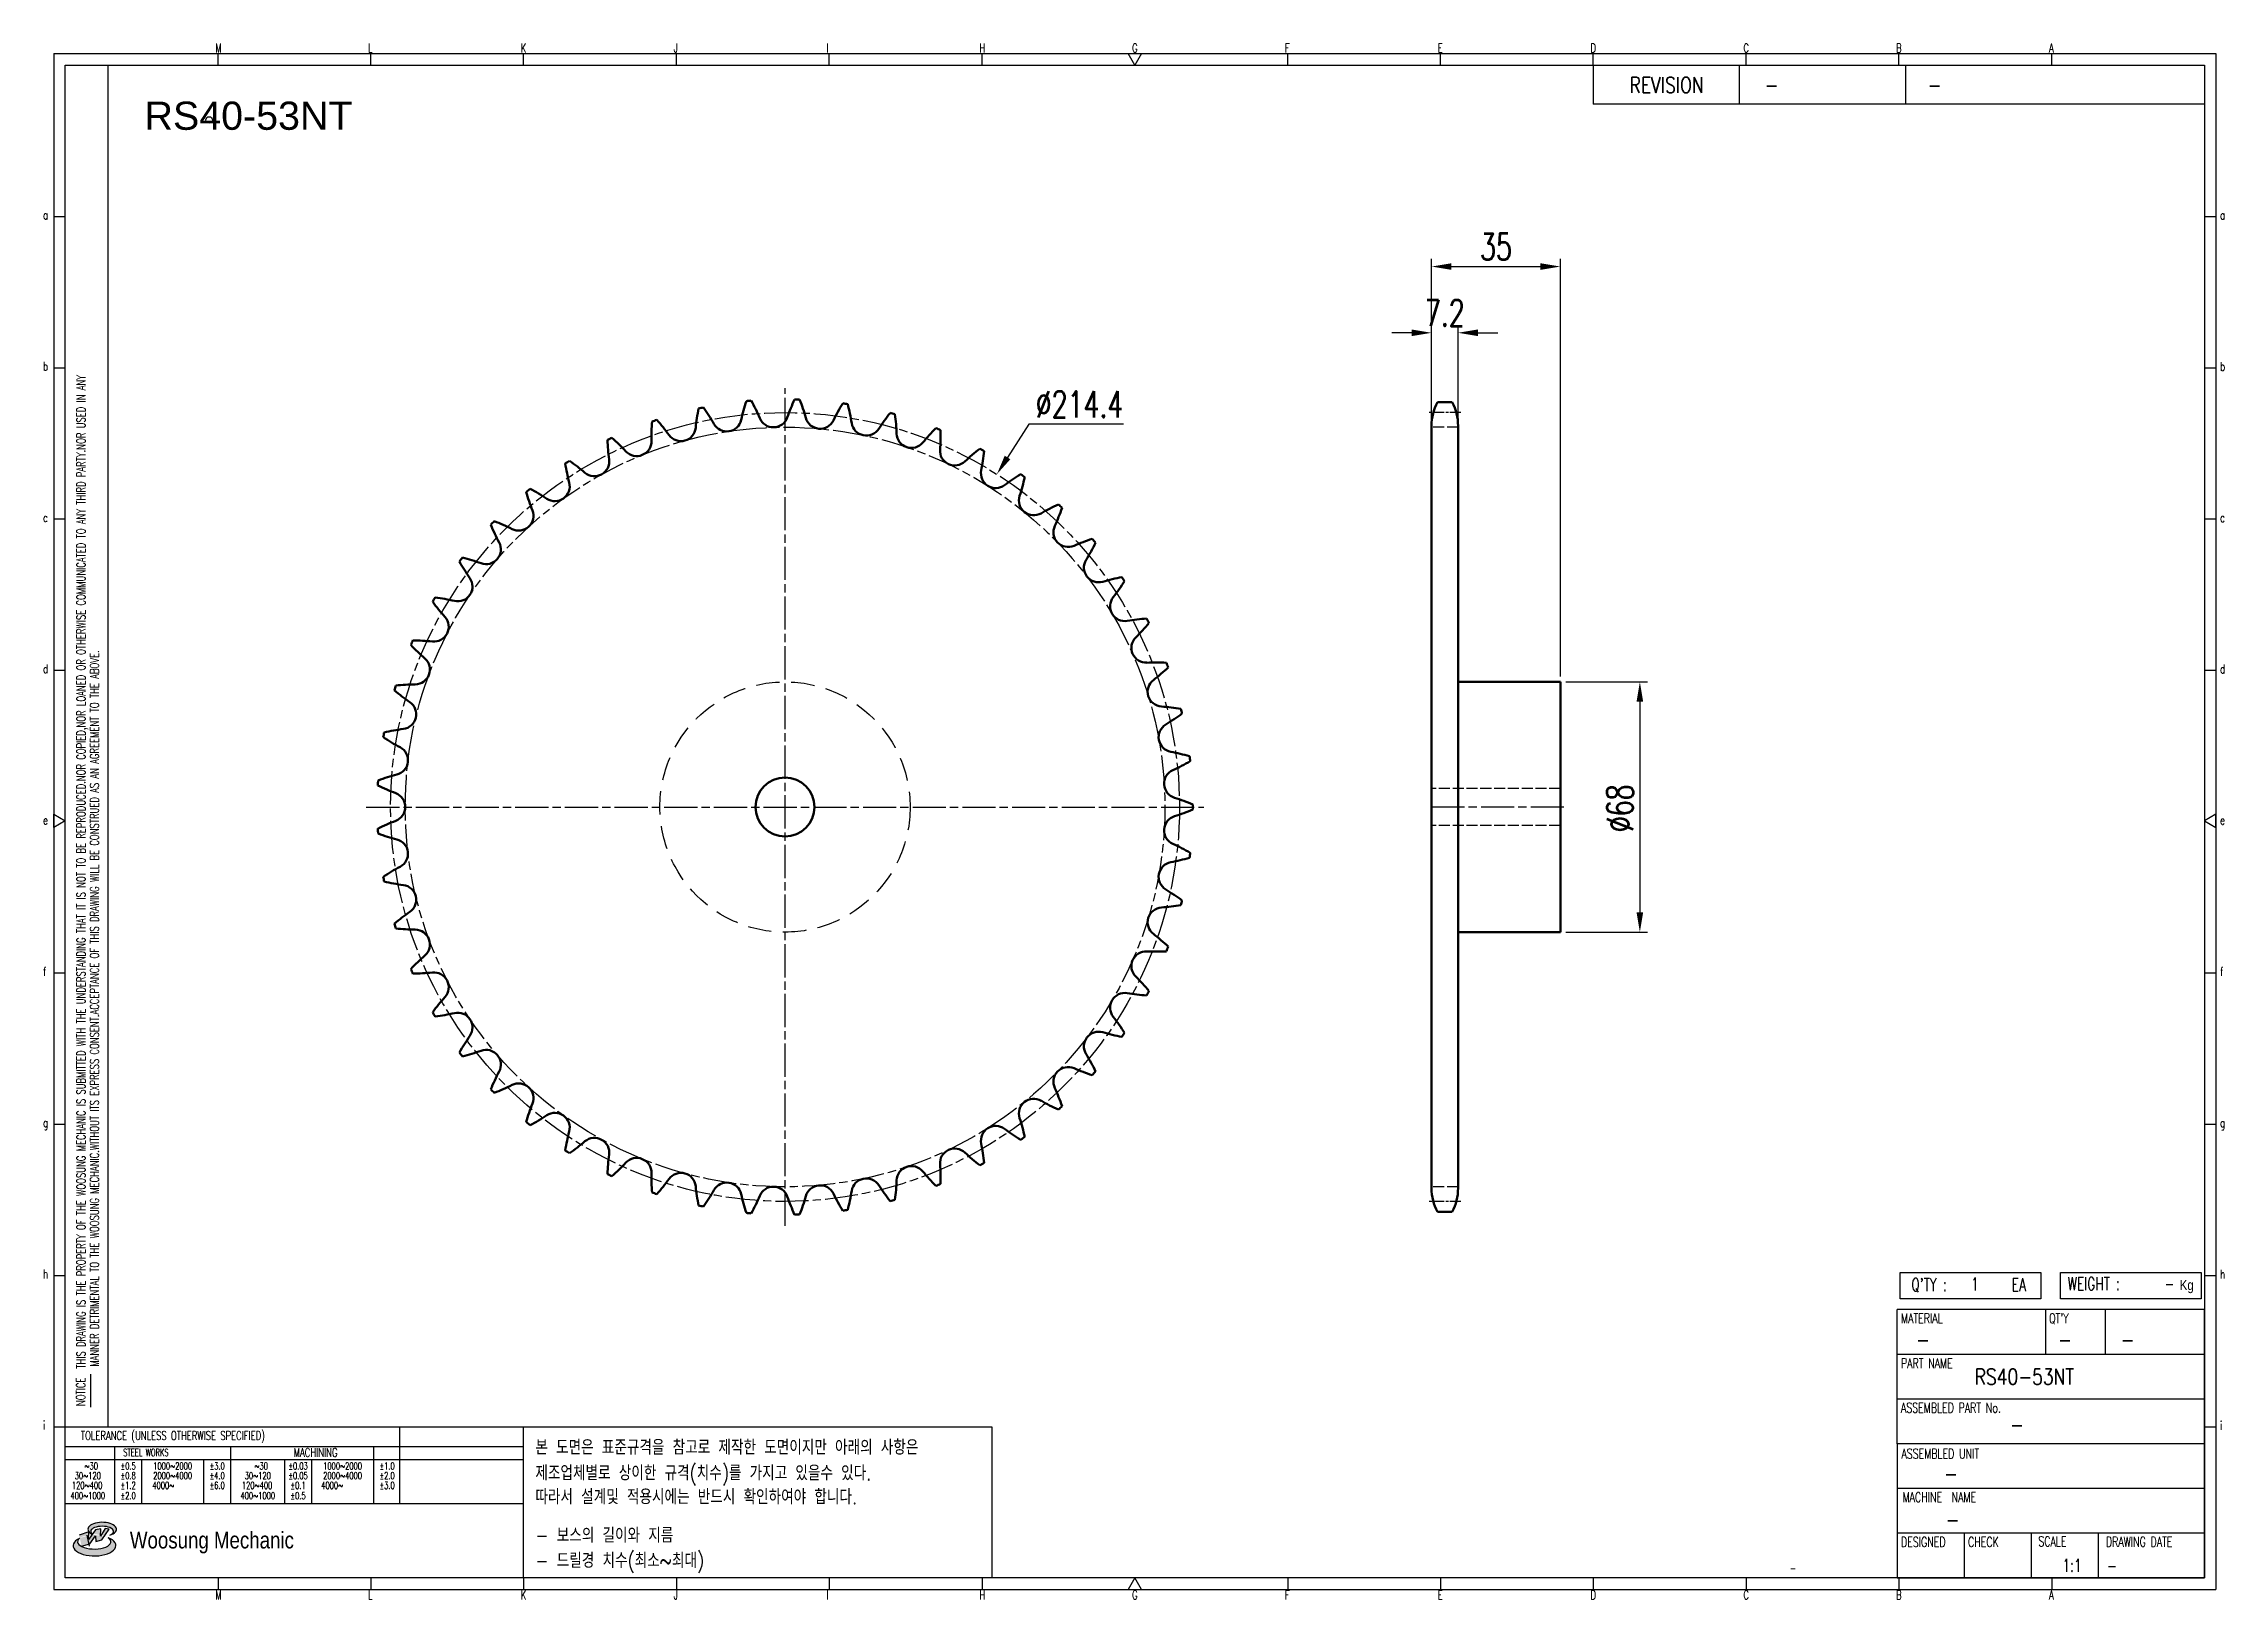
# Model space of a CAD drawing. Header units: millimetres. Extents: x 24040 to 24633, y 29 to 452.
import ezdxf
from ezdxf.enums import TextEntityAlignment as Align

# ---------------------------------------------------------------- set-up
doc = ezdxf.new("R2010")
doc.units = ezdxf.units.MM
for name, pattern in [('AM_ISO02W050', [7.5, 6, -1.5]), ('AM_ISO02W050x2', [3.75, 3, -0.75]), ('AM_ISO08W050', [18, 12, -1.5, 3, -1.5]), ('AM_ISO08W050x2', [9, 6, -0.75, 1.5, -0.75]), ('HIDDEN', [9.525, 6.35, -3.175])]:
    doc.linetypes.add(name, pattern=pattern)
for name, color, linetype, lineweight in [('AM_0N', 7, 'Continuous', 50), ('AM_3N', 6, 'AM_ISO02W050', 25), ('AM_7N', 4, 'AM_ISO08W050', 25)]:
    doc.layers.add(name, color=color, linetype=linetype, lineweight=lineweight)
for name, color, linetype in [('HL', 2, 'HIDDEN'), ('S-DIM', 7, 'Continuous'), ('TITLE', 7, 'Continuous'), ('도면레이아웃', 7, 'Continuous')]:
    doc.layers.add(name, color=color, linetype=linetype)
doc.styles.add('HAN', font='ROMANS.shx', dxfattribs={"width": 0.7, "bigfont": 'whgtxt.shx'})
doc.styles.add('HKD_ST2', font='romans.shx', dxfattribs={"width": 0.7, "height": 4, "bigfont": '@extfont2.shx'})
doc.styles.add('HSG', font='SIMPLEX.shx', dxfattribs={"width": 0.7, "bigfont": 'HSG.shx'})
doc.styles.add('ROMANS', font='romans.shx', dxfattribs={"width": 0.7, "bigfont": 'whgtxt.shx'})
doc.styles.add('SLDTEXTSTYLE4', font='arial.ttf', dxfattribs={"width": 0.8})
doc.styles.get("Standard").update_dxf_attribs({"font": 'arial.ttf'})
doc.dimstyles.new('APP16', dxfattribs={"dimscale": 3, "dimtxt": 2.4, "dimasz": 1.8, "dimexe": 0.7, "dimexo": 0.5, "dimgap": 0.6, "dimtad": 1, "dimtoh": 1, "dimdec": 1, "dimrnd": 0.01, "dimzin": 9, "dimdsep": 46, "dimtxsty": 'HSG', "dimcen": 0, "dimclrd": 1, "dimclre": 1, "dimclrt": 256, "dimazin": 2, "dimtp": 1, "dimtm": 1, "dimtfac": 0.5, "dimtdec": 1, "dimtofl": 0, "dimtmove": 0, "dimatfit": 3, "dimfxl": 0, "dimtvp": 1, "dimtolj": 2, "dimlwd": -1, "dimlwe": -1, "dimarcsym": 0})

# ---------------------------------------------------------------- blocks, each defined once
blk = doc.blocks.new('SUYWSHJH')
at = {"layer": '도면레이아웃'}
h = blk.add_hatch(color=10, dxfattribs=at)
h.paths.add_polyline_path([(1.544, 35.177), (1.554, 34.966), (1.779, 35.034), (2.054, 35.422), (1.908, 35.446), (1.728, 35.167), (1.741, 35.439), (1.547, 35.405), (1.292, 35.041), (1.295, 35.33), (0.943, 35.208), (1.03, 34.8), (1.336, 34.885)])
edge = h.paths.add_edge_path()
edge.add_ellipse((1.795, 35.421), major_axis=(-0.53, 0), ratio=0.487785, start_angle=122.36065, end_angle=403.39574)
edge.add_line((1.411, 35.244), (1.419, 35.261))
edge.add_ellipse((1.798, 35.344), major_axis=(-0.423, 0), ratio=0.444396, start_angle=131.58977, end_angle=386.19408, ccw=False)
edge = h.paths.add_edge_path()
edge.add_ellipse((1.512, 34.815), major_axis=(-0.793, 0), ratio=0.480113, start_angle=314.67633, end_angle=590.85213)
edge.add_ellipse((1.501, 34.958), major_axis=(-0.62, 0), ratio=0.43311, start_angle=331.7024, end_angle=574.42495, ccw=False)
for p, q in [((0, 90.118), (80.15, 90.118)), ((0, 90.118), (0, 33.191)), ((6.089, 89.693), (6.089, 90.118)), ((11.753, 89.693), (11.753, 90.118)), ((17.418, 89.693), (17.418, 90.118)), ((23.082, 89.693), (23.082, 90.118)), ((28.746, 89.693), (28.746, 90.118)), ((34.411, 89.693), (34.411, 90.118)), ((45.739, 89.693), (45.739, 90.118)), ((51.404, 89.693), (51.404, 90.118)), ((57.068, 89.693), (57.068, 90.118)), ((62.732, 89.693), (62.732, 90.118)), ((68.397, 89.693), (68.397, 90.118)), ((74.061, 89.693), (74.061, 90.118)), ((80.15, 90.118), (80.15, 33.191)), ((0, 84.085), (0.425, 84.085)), ((79.725, 84.085), (80.15, 84.085)), ((0, 78.478), (0.425, 78.478)), ((79.725, 78.478), (80.15, 78.478)), ((0, 72.87), (0.425, 72.87)), ((79.725, 72.87), (80.15, 72.87)), ((0, 67.262), (0.425, 67.262)), ((79.725, 67.262), (80.15, 67.262)), ((0, 56.047), (0.425, 56.047)), ((79.725, 56.047), (80.15, 56.047)), ((0, 50.439), (0.425, 50.439)), ((79.725, 50.439), (80.15, 50.439)), ((0, 44.832), (0.425, 44.832)), ((79.725, 44.832), (80.15, 44.832)), ((1.377, 39.947), (1.377, 41.174)), ((0, 39.224), (0.425, 39.224)), ((79.725, 39.224), (80.15, 39.224)), ((0, 33.191), (80.15, 33.191)), ((6.089, 33.616), (6.089, 33.191)), ((11.753, 33.616), (11.753, 33.191)), ((17.418, 33.616), (17.418, 33.191)), ((23.082, 33.616), (23.082, 33.191)), ((28.746, 33.616), (28.746, 33.191)), ((34.411, 33.616), (34.411, 33.191)), ((45.739, 33.616), (45.739, 33.191)), ((51.404, 33.616), (51.404, 33.191)), ((57.068, 33.616), (57.068, 33.191)), ((62.732, 33.616), (62.732, 33.191)), ((68.397, 33.616), (68.397, 33.191)), ((74.061, 33.616), (74.061, 33.191))]:
    blk.add_line(p, q)
at = {"color": 2}
for p, q in [((2.017, 39.224), (2.017, 89.693)), ((0.425, 39.224), (17.418, 39.224)), ((12.816, 39.224), (12.816, 36.382)), ((17.418, 33.616), (17.418, 39.224)), ((0.425, 38.487), (17.418, 38.487)), ((0.425, 38.012), (17.418, 38.012)), ((2.257, 38.487), (2.257, 36.382)), ((3.257, 38.012), (3.257, 36.382)), ((5.557, 38.012), (5.557, 36.382)), ((6.557, 38.5), (6.557, 36.382)), ((8.557, 38.012), (8.557, 36.382)), ((9.557, 38.026), (9.557, 36.382)), ((11.857, 38.487), (11.857, 36.382)), ((0.425, 36.382), (17.418, 36.382))]:
    blk.add_line(p, q, dxfattribs=at)
at = {"color": 6, "ltscale": 0.5}
for p, q in [((57.068, 89.693), (57.068, 88.246)), ((62.47, 89.693), (62.47, 88.246)), ((68.635, 89.693), (68.635, 88.246)), ((79.725, 88.246), (57.068, 88.246)), ((68.336, 38.59), (68.336, 43.563)), ((79.725, 43.563), (68.336, 43.563)), ((73.827, 43.563), (73.827, 41.905)), ((76.037, 43.563), (76.037, 41.905)), ((79.725, 38.59), (79.725, 43.563)), ((79.725, 41.905), (68.336, 41.905)), ((79.725, 40.248), (68.336, 40.248)), ((68.336, 38.59), (68.336, 33.616)), ((79.725, 38.59), (68.336, 38.59)), ((79.725, 33.616), (79.725, 38.59)), ((79.725, 36.932), (68.336, 36.932)), ((79.725, 35.274), (68.336, 35.274)), ((70.822, 33.616), (70.822, 35.274)), ((73.309, 33.616), (73.309, 35.274)), ((75.796, 33.616), (75.796, 35.274)), ((68.336, 33.616), (79.725, 33.616))]:
    blk.add_line(p, q, dxfattribs=at)
for points in [[(40.075, 89.693), (39.83, 90.118), (40.32, 90.118)], [(0.425, 89.693), (79.725, 89.693), (79.725, 33.616), (0.425, 33.616)], [(0.425, 61.679), (0, 61.433), (0, 61.924)], [(79.725, 61.679), (80.15, 61.433), (80.15, 61.924)], [(40.075, 33.616), (39.83, 33.191), (40.32, 33.191)]]:
    blk.add_lwpolyline(points, close=True)
at = {"layer": 'TITLE', "color": 20}
for p, q in [((68.449, 43.961), (68.449, 44.936)), ((68.449, 44.936), (73.654, 44.936)), ((73.654, 44.936), (73.654, 43.961)), ((74.39, 43.961), (74.39, 44.936)), ((74.39, 44.936), (79.595, 44.936)), ((79.595, 44.936), (79.595, 43.961)), ((73.654, 43.961), (68.449, 43.961)), ((79.595, 43.961), (74.39, 43.961))]:
    blk.add_line(p, q, dxfattribs=at)
at = {"layer": '도면레이아웃'}
for p, q in [((1.295, 35.33), (0.943, 35.208)), ((1.03, 34.8), (1.336, 34.885)), ((1.224, 35.208), (1.311, 34.8)), ((1.224, 35.208), (1.224, 35.208)), ((1.547, 35.405), (1.292, 35.041)), ((1.292, 35.041), (1.295, 35.33)), ((1.336, 34.885), (1.544, 35.177)), ((1.419, 35.261), (1.411, 35.244)), ((1.544, 35.177), (1.554, 34.966)), ((1.741, 35.439), (1.547, 35.405)), ((1.554, 34.966), (1.779, 35.034)), ((1.908, 35.446), (1.728, 35.167)), ((1.728, 35.167), (1.741, 35.439)), ((1.779, 35.034), (2.054, 35.422)), ((2.054, 35.422), (1.908, 35.446))]:
    blk.add_line(p, q, dxfattribs=at)
for centre, major_axis, ratio, start_param, end_param in [((1.795, 35.421), (-0.53, 0), 0.487785, 2.135596, 7.040584), ((1.512, 34.815), (-0.793, 0), 0.480113, 5.492138, 10.312315), ((1.501, 34.958), (-0.62, 0), 0.43311, 5.789299, 10.025607), ((1.798, 35.344), (-0.423, 0), 0.444396, 2.296675, 6.740358)]:
    blk.add_ellipse(centre, major_axis=major_axis, ratio=ratio, start_param=start_param, end_param=end_param, dxfattribs=at)
at = {"color": 4, "style": 'HKD_ST2', "width": 0.7}
for s, p in [('M', (5.988, 90.164)), ('L', (11.652, 90.164)), ('K', (17.316, 90.164)), ('J', (22.981, 90.164)), ('I', (28.645, 90.164)), ('H', (34.309, 90.164)), ('G', (39.974, 90.164)), ('F', (45.638, 90.164)), ('E', (51.302, 90.164)), ('D', (56.967, 90.164)), ('C', (62.631, 90.164)), ('B', (68.295, 90.164)), ('A', (73.96, 90.164)), ('a', (-0.395, 83.976)), ('a', (80.305, 83.97)), ('b', (-0.395, 78.368)), ('b', (80.305, 78.362)), ('c', (-0.395, 72.76)), ('c', (80.305, 72.754)), ('d', (-0.395, 67.153)), ('d', (80.305, 67.147)), ('e', (-0.395, 61.545)), ('e', (80.305, 61.539)), ('f', (-0.395, 55.937)), ('f', (80.305, 55.931)), ('g', (-0.395, 50.33)), ('g', (80.305, 50.324)), ('h', (-0.395, 44.722)), ('h', (80.305, 44.716)), ('i', (-0.395, 39.114)), ('i', (80.305, 39.108)), ('M', (5.988, 32.824)), ('L', (11.652, 32.824)), ('K', (17.316, 32.824)), ('J', (22.981, 32.824)), ('I', (28.645, 32.824)), ('H', (34.309, 32.824)), ('G', (39.974, 32.824)), ('F', (45.638, 32.824)), ('E', (51.302, 32.824)), ('D', (56.967, 32.824)), ('C', (62.631, 32.824)), ('B', (68.295, 32.824)), ('A', (73.96, 32.824))]:
    blk.add_text(s, height=0.326, dxfattribs=at).set_placement(p)
for s, height, style, width, p in [('REVISION', 0.5806, 'HAN', 0.8, (58.415, 88.664)), ('-', 0.581, 'HAN', 0.8, (63.426, 88.664)), ('-', 0.581, 'HAN', 0.8, (69.468, 88.664)), ("Q'TY : ", 0.4746, 'HKD_ST2', 0.7, (68.857, 44.253)), ('1', 0.475, 'HKD_ST2', 0.7, (71.071, 44.275)), ('EA', 0.4746, 'HKD_ST2', 0.7, (72.578, 44.253)), ('WEIGHT : ', 0.4746, 'HKD_ST2', 0.7, (74.65, 44.286)), ('-', 0.581, 'HAN', 0.8, (69.029, 42.157)), ('-', 0.581, 'HAN', 0.8, (74.289, 42.157)), ('-', 0.581, 'HAN', 0.8, (76.623, 42.157)), ('-', 0.581, 'HAN', 0.8, (72.515, 39.013)), ('-', 0.581, 'HAN', 0.8, (70.067, 37.189)), ('-', 0.581, 'HAN', 0.8, (70.126, 35.48)), ('1:1', 0.4746, 'HKD_ST2', 0.7, (74.458, 33.848)), ('-', 0.475, 'HKD_ST2', 0.7, (76.112, 33.837))]:
    blk.add_text(s, height=height, dxfattribs=dict(style=style, width=width)).set_placement(p)
at = {"color": 6, "style": 'HKD_ST2', "width": 0.7}
for s, p in [(' THIS DRAWING IS THE PROPERTY OF THE WOOSUNG MECHANIC IS SUBMITTED WITH THE UNDERSTANDING THAT IT IS NOT TO BE REPRODUCED.NOR COPIED,NOR LOANED OR OTHERWISE COMMUNICATED TO ANY THIRD PARTY.NOR USED IN ANY', (1.173, 41.217)), ('MANNER DETRIMENTAL TO THE WOOSUNG MECHANIC.WITHOUT ITS EXPRESS CONSENT.ACCEPTANCE OF THIS DRAWING WILL BE CONSTRUED AS AN AGREEMENT TO THE ABOVE.', (1.672, 41.447))]:
    blk.add_text(s, height=0.326266, rotation=90, dxfattribs=at).set_placement(p)
at = {"style": 'HKD_ST2', "width": 0.7}
blk.add_text('-', height=0.475, dxfattribs=at).set_placement((78.613, 44.286), align=Align.RIGHT)
at = {"color": 4, "style": 'HKD_ST2', "width": 0.7}
for s, height, p in [('MATERIAL', 0.3651, (68.474, 43.425)), ("QT'Y", 0.3651, (73.965, 43.425)), ('PART NAME', 0.3651, (68.474, 41.756)), ('ASSEMBLED PART No.', 0.36511, (68.474, 40.109)), ('ASSEMBLED UNIT', 0.36511, (68.49, 38.408)), ('MACHINE  NAME', 0.36511, (68.532, 36.794)), ('DESIGNED', 0.3651, (68.474, 35.136)), ('CHECK', 0.3651, (70.961, 35.136)), ('SCALE', 0.3651, (73.566, 35.153)), ('DRAWING DATE', 0.36511, (76.071, 35.141))]:
    blk.add_text(s, height=height, dxfattribs=at).set_placement(p, align=Align.TOP_LEFT)
at = {"style": 'HKD_ST2', "width": 0.7}
blk.add_text('NOTICE', height=0.3263, rotation=90, dxfattribs=at).set_placement((1.163, 39.988))
for s, height, style, width, p in [('TOLERANCE (UNLESS OTHERWISE SPECIFIED)', 0.32627, 'HKD_ST2', 0.7, (4.417, 38.896)), ('-', 0.326, 'ROMANS', 0.65, (64.469, 33.975))]:
    blk.add_text(s, height=height, dxfattribs=dict(style=style, width=width)).set_placement(p, align=Align.MIDDLE_CENTER)
at = {"color": 4, "style": 'HKD_ST2', "width": 0.7}
for s, height, p in [('STEEL WORKS', 0.26101, (3.416, 38.268)), ('MACHINING', 0.3263, (9.707, 38.27)), ('%%P0.5', 0.261, (2.757, 37.762)), ('%%P0.8', 0.261, (2.757, 37.411)), ('%%P3.0', 0.261, (6.057, 37.762)), ('%%P4.0', 0.261, (6.057, 37.411)), ('%%P0.03', 0.261, (9.057, 37.762)), ('%%P0.05', 0.261, (9.057, 37.411)), ('%%P1.0', 0.261, (12.357, 37.762)), ('%%P2.0', 0.261, (12.357, 37.411)), ('%%P1.2', 0.261, (2.757, 37.045)), ('%%P2.0', 0.261, (2.757, 36.67)), ('%%P6.0', 0.261, (6.057, 37.045)), ('%%P0.1', 0.261, (9.057, 37.045)), ('%%P0.5', 0.261, (9.057, 36.67)), ('%%P3.0', 0.261, (12.357, 37.045))]:
    blk.add_text(s, height=height, dxfattribs=at).set_placement(p, align=Align.MIDDLE)
for s, height, p in [('30%%126120', 0.261, (1.263, 37.411)), ('%%12630', 0.261, (1.389, 37.762)), ('2000%%1264000', 0.26101, (4.407, 37.411)), ('1000%%1262000', 0.26101, (4.407, 37.762)), ('30%%126120', 0.261, (7.563, 37.411)), ('%%12630', 0.261, (7.689, 37.762)), ('2000%%1264000', 0.26101, (10.707, 37.411)), ('1000%%1262000', 0.26101, (10.707, 37.762)), ('400%%1261000', 0.26101, (1.263, 36.67)), ('120%%126400', 0.26101, (1.237, 37.045)), ('4000%%126', 0.261, (4.061, 37.045)), ('400%%1261000', 0.26101, (7.563, 36.67)), ('120%%126400', 0.26101, (7.537, 37.045)), ('4000%%126', 0.261, (10.321, 37.045))]:
    blk.add_text(s, height=height, dxfattribs=at).set_placement(p, align=Align.MIDDLE_CENTER)
at = {"color": 1, "style": 'SLDTEXTSTYLE4', "width": 0.8}
blk.add_text('Woosung Mechanic', height=0.61957, dxfattribs=at).set_placement((2.822, 34.711))
at = {"layer": 'TITLE', "width": 0.8}
blk.add_text('Kg', height=0.3789, dxfattribs=at).set_placement((78.807, 44.286))
blk = doc.blocks.new('*D2')
at = {"layer": 'Defpoints', "color": 0, "transparency": 16777216}
for p in [(24299.14, 334.7), (24184.02, 153.85)]:
    blk.add_point(p, dxfattribs=at)
at = {"layer": 'S-DIM', "color": 1, "transparency": 16777216}
for p, q in [((24307.8, 348.32), (24302.04, 339.26)), ((24333.6, 348.32), (24307.8, 348.32))]:
    blk.add_line(p, q, dxfattribs=at)
blk.add_solid([(24301.28, 339.74), (24302.8, 338.78), (24299.14, 334.7)], dxfattribs=at)
at = {"layer": 'S-DIM', "transparency": 16777216, "insert": (24321.6, 353.72), "char_height": 7.2, "attachment_point": 5, "style": 'HSG'}
blk.add_mtext('\\A2;∅214.4', dxfattribs=at)
blk = doc.blocks.new('*D3')
at = {"layer": 'Defpoints', "color": 0, "transparency": 16777216}
for p in [(24424.47, 373.14), (24417.27, 347.49), (24424.47, 347.49)]:
    blk.add_point(p, dxfattribs=at)
at = {"layer": 'S-DIM', "color": 1, "transparency": 16777216}
for p, q in [((24417.27, 348.99), (24417.27, 375.24)), ((24424.47, 348.99), (24424.47, 375.24)), ((24411.87, 373.14), (24406.47, 373.14)), ((24429.87, 373.14), (24435.27, 373.14))]:
    blk.add_line(p, q, dxfattribs=at)
for points in [[(24411.87, 374.04), (24411.87, 372.24), (24417.27, 373.14)], [(24429.87, 374.04), (24429.87, 372.24), (24424.47, 373.14)]]:
    blk.add_solid(points, dxfattribs=at)
at = {"layer": 'S-DIM', "transparency": 16777216, "insert": (24420.87, 378.54), "char_height": 7.2, "attachment_point": 5, "style": 'HSG'}
blk.add_mtext('\\A2;7.2', dxfattribs=at)
blk = doc.blocks.new('*D4')
at = {"layer": 'Defpoints', "color": 0, "transparency": 16777216}
for p in [(24452.27, 391.14), (24417.27, 347.49), (24452.27, 278.28)]:
    blk.add_point(p, dxfattribs=at)
at = {"layer": 'S-DIM', "color": 1, "transparency": 16777216}
for p, q in [((24417.27, 348.99), (24417.27, 393.24)), ((24422.67, 391.14), (24446.87, 391.14)), ((24452.27, 279.78), (24452.27, 393.24))]:
    blk.add_line(p, q, dxfattribs=at)
for points in [[(24422.67, 392.04), (24422.67, 390.24), (24417.27, 391.14)], [(24446.87, 392.04), (24446.87, 390.24), (24452.27, 391.14)]]:
    blk.add_solid(points, dxfattribs=at)
at = {"layer": 'S-DIM', "transparency": 16777216, "insert": (24434.77, 396.54), "char_height": 7.2, "attachment_point": 5, "style": 'HSG'}
blk.add_mtext('\\A2;35', dxfattribs=at)
blk = doc.blocks.new('*D5')
at = {"layer": 'Defpoints', "color": 0, "transparency": 16777216}
for p in [(24452.27, 278.28), (24452.27, 210.28), (24473.88, 210.28)]:
    blk.add_point(p, dxfattribs=at)
at = {"layer": 'S-DIM', "color": 1, "transparency": 16777216}
for p, q in [((24453.77, 278.28), (24475.98, 278.28)), ((24473.88, 272.88), (24473.88, 215.68)), ((24453.77, 210.28), (24475.98, 210.28))]:
    blk.add_line(p, q, dxfattribs=at)
for points in [[(24472.98, 272.88), (24474.78, 272.88), (24473.88, 278.28)], [(24472.98, 215.68), (24474.78, 215.68), (24473.88, 210.28)]]:
    blk.add_solid(points, dxfattribs=at)
at = {"layer": 'S-DIM', "transparency": 16777216, "insert": (24468.48, 243.93), "char_height": 7.2, "attachment_point": 5, "rotation": 90, "style": 'HSG'}
blk.add_mtext('\\A2;%%c68', dxfattribs=at)

msp = doc.modelspace()

# ---------------------------------------------------------------- linework, layer by layer
at = {"color": 4}
msp.add_lwpolyline([(24170.54, 75.88), (24297.81, 75.88), (24297.81, 34.77), (24170.54, 34.77)], close=True, dxfattribs=at)
msp.add_circle((24085.11, 430.97), 0.886)
at = {"layer": 'AM_0N'}
for p, q in [((24418.88, 354.27), (24422.86, 354.27)), ((24417.27, 347.87), (24417.27, 140.68)), ((24424.47, 347.87), (24424.47, 140.68)), ((24424.47, 278.28), (24452.27, 278.28)), ((24452.27, 278.28), (24452.27, 210.28)), ((24424.47, 210.28), (24452.27, 210.28)), ((24418.88, 134.28), (24422.86, 134.28))]:
    msp.add_line(p, q, dxfattribs=at)
msp.add_circle((24241.58, 244.28), 8, dxfattribs=at)
for centre, radius, start, end in [((24269.53, 342.24), 52.47, 168.64039, 174.43396), ((24241.58, 244.28), 110.81, 101.53612, 102.23746), ((24176.51, 322.66), 52.47, 29.33962, 35.13319), ((24280.92, 338.24), 52.47, 161.84794, 167.64151), ((24241.58, 244.28), 110.81, 94.74367, 95.44501), ((24186.23, 329.8), 52.47, 22.54717, 28.34074), ((24238.4, 351.46), 4.01, 202.54717, 340.84906), ((24291.76, 332.93), 52.47, 155.05549, 160.84906), ((24241.58, 244.28), 110.81, 87.95122, 88.65256), ((24196.74, 335.75), 52.47, 15.75472, 21.54829), ((24251.1, 351.08), 4.01, 195.75472, 334.0566), ((24301.89, 326.37), 52.47, 148.26303, 154.0566), ((24241.58, 244.28), 110.81, 81.15876, 81.8601), ((24207.87, 340.41), 52.47, 8.96226, 14.75583), ((24311.18, 318.66), 52.47, 141.47058, 147.26415), ((24241.58, 244.28), 110.81, 74.36631, 75.06765), ((24219.48, 343.72), 52.47, 2.16981, 7.96338), ((24430.77, 347.87), 13.5, 151.70092, 180), ((24410.97, 347.87), 13.5, 0, 28.29908), ((24241.58, 244.28), 110.81, 115.12103, 115.82237), ((24245.74, 346.06), 52.47, 182.2253, 188.01887), ((24159.92, 305.18), 52.47, 42.92453, 48.7181), ((24201.28, 343.65), 4.01, 222.92453, 1.22642), ((24257.75, 344.86), 52.47, 175.43285, 181.22642), ((24241.58, 244.28), 110.81, 108.32857, 109.02992), ((24167.69, 314.41), 52.47, 36.13208, 41.92564), ((24213.31, 347.72), 4.01, 216.13208, 354.43396), ((24225.75, 350.33), 4.01, 209.33962, 347.64151), ((24263.66, 349.21), 4.01, 188.96226, 327.26415), ((24275.92, 345.86), 4.01, 182.16981, 320.4717), ((24319.49, 309.91), 52.47, 134.67813, 140.4717), ((24241.58, 244.28), 110.81, 67.57386, 68.2752), ((24231.39, 345.64), 52.47, 355.37736, 1.17093), ((24241.58, 244.28), 110.81, 121.91348, 122.61482), ((24153.29, 295.09), 52.47, 49.71698, 55.51055), ((24189.81, 338.18), 4.01, 229.71698, 8.01887), ((24287.69, 341.09), 4.01, 175.37736, 313.67925), ((24326.7, 300.23), 52.47, 127.88568, 133.67925), ((24241.58, 244.28), 110.81, 60.78141, 61.48275), ((24243.45, 346.13), 52.47, 348.58491, 354.37848), ((24179.06, 331.4), 4.01, 236.50943, 14.81132), ((24233.67, 345.84), 52.47, 189.01775, 194.81132), ((24298.82, 334.95), 4.01, 168.58491, 306.88679), ((24332.72, 289.77), 52.47, 121.09322, 126.88679), ((24255.48, 345.19), 52.47, 341.79245, 347.58602), ((24241.58, 244.28), 110.81, 53.98895, 54.69029), ((24241.58, 244.28), 110.81, 128.70593, 129.40727), ((24221.72, 344.19), 52.47, 195.8102, 201.60377), ((24147.9, 284.29), 52.47, 56.50943, 62.303), ((24309.14, 327.55), 4.01, 161.79245, 300.09434), ((24337.46, 278.67), 52.47, 114.30077, 120.09434), ((24241.58, 244.28), 110.81, 47.1965, 47.89784), ((24241.58, 244.28), 110.81, 135.49839, 136.19973), ((24210.04, 341.14), 52.47, 202.60266, 208.39623), ((24143.82, 272.93), 52.47, 63.30189, 69.09546), ((24169.2, 323.4), 4.01, 243.30189, 21.60377), ((24318.52, 318.97), 4.01, 155, 293.30189), ((24267.32, 342.84), 52.47, 335, 340.79357), ((24160.35, 314.28), 4.01, 250.09434, 28.39623), ((24340.86, 267.09), 52.47, 107.50832, 113.30189), ((24278.8, 339.1), 52.47, 328.20755, 334.00112), ((24241.58, 244.28), 110.81, 40.40405, 41.10539), ((24241.58, 244.28), 110.81, 142.29084, 142.99218), ((24198.8, 336.73), 52.47, 209.39511, 215.18868), ((24141.12, 261.17), 52.47, 70.09434, 75.88791), ((24326.81, 309.35), 4.01, 148.20755, 286.50943), ((24152.64, 304.18), 4.01, 256.88679, 35.18868), ((24342.86, 255.19), 52.47, 100.71586, 106.50943), ((24289.75, 334.04), 52.47, 321.41509, 327.20866), ((24241.58, 244.28), 110.81, 33.61159, 34.31293), ((24241.58, 244.28), 110.81, 149.08329, 149.78463), ((24188.17, 331.02), 52.47, 216.18756, 221.98113), ((24139.83, 249.17), 52.47, 76.88679, 82.68036), ((24333.91, 298.81), 4.01, 141.41509, 279.71698), ((24146.18, 293.24), 4.01, 263.67925, 41.98113), ((24343.44, 243.13), 52.47, 93.92341, 99.71698), ((24300.03, 327.71), 52.47, 314.62264, 320.41621), ((24241.58, 244.28), 110.81, 26.81914, 27.52048), ((24241.58, 244.28), 110.81, 155.87574, 156.57709), ((24178.28, 324.1), 52.47, 222.98002, 228.77358), ((24139.96, 237.1), 52.47, 83.67925, 89.47281), ((24141.06, 281.62), 4.01, 270.4717, 48.77358), ((24339.71, 287.51), 4.01, 134.62264, 272.92453), ((24342.59, 231.09), 52.47, 87.13096, 92.92453), ((24344.13, 275.6), 4.01, 127.83019, 266.13208), ((24309.49, 320.21), 52.47, 307.83019, 313.62376), ((24241.58, 244.28), 110.81, 20.02669, 20.72803), ((24241.58, 244.28), 110.81, 162.6682, 163.36954), ((24169.29, 316.05), 52.47, 229.77247, 235.56604), ((24141.52, 225.13), 52.47, 90.4717, 96.26527), ((24137.35, 269.47), 4.01, 277.26415, 55.56604), ((24347.12, 263.25), 4.01, 121.03774, 259.33962), ((24340.32, 219.24), 52.47, 80.33851, 86.13208), ((24317.99, 311.64), 52.47, 301.03774, 306.83131), ((24241.58, 244.28), 110.81, 13.23424, 13.93558), ((24241.58, 244.28), 110.81, 169.46065, 170.16199), ((24161.31, 307), 52.47, 236.56492, 242.35849), ((24144.49, 213.43), 52.47, 97.26415, 103.05772), ((24135.1, 256.96), 4.01, 284.0566, 62.35849), ((24336.67, 207.74), 52.47, 73.54605, 79.33962), ((24325.42, 302.13), 52.47, 294.24528, 300.03885), ((24241.58, 244.28), 110.81, 6.44178, 7.14312), ((24241.58, 244.28), 110.81, 176.2531, 176.95444), ((24154.45, 297.06), 52.47, 243.35737, 249.15094), ((24148.82, 202.17), 52.47, 104.0566, 109.85017), ((24348.62, 250.63), 4.01, 114.24528, 252.54717), ((24134.35, 244.28), 4.01, 290.84906, 69.15094), ((24331.68, 196.75), 52.47, 66.7536, 72.54717), ((24331.68, 291.81), 52.47, 287.45283, 293.2464), ((24241.58, 244.28), 110.81, 359.64933, 0.35067), ((24154.45, 191.49), 52.47, 110.84906, 116.64263), ((24241.58, 244.28), 110.81, 183.04556, 183.7469), ((24348.62, 237.93), 4.01, 107.45283, 245.75472), ((24148.82, 286.39), 52.47, 250.14983, 255.9434), ((24135.1, 231.6), 4.01, 297.64151, 75.9434), ((24325.42, 186.42), 52.47, 59.96115, 65.75472), ((24241.58, 244.28), 110.81, 352.85688, 353.55822), ((24161.31, 181.56), 52.47, 117.64151, 123.43508), ((24241.58, 244.28), 110.81, 189.83801, 190.53935), ((24347.12, 225.31), 4.01, 100.66038, 238.96226), ((24336.67, 280.82), 52.47, 280.66038, 286.45395), ((24144.49, 275.12), 52.47, 256.94228, 262.73585), ((24137.35, 219.09), 4.01, 304.43396, 82.73585), ((24317.99, 176.91), 52.47, 53.16869, 58.96226), ((24169.29, 172.5), 52.47, 124.43396, 130.22753), ((24344.13, 212.96), 4.01, 93.86792, 232.16981), ((24340.32, 269.32), 52.47, 273.86792, 279.66149), ((24241.58, 244.28), 110.81, 346.06442, 346.76576), ((24241.58, 244.28), 110.81, 196.63046, 197.3318), ((24141.52, 263.42), 52.47, 263.73473, 269.5283), ((24141.06, 206.94), 4.01, 311.22642, 89.5283), ((24309.49, 168.35), 52.47, 46.37624, 52.16981), ((24178.28, 164.46), 52.47, 131.22642, 137.01998), ((24339.71, 201.05), 4.01, 87.07547, 225.37736), ((24342.59, 257.46), 52.47, 267.07547, 272.86904), ((24241.58, 244.28), 110.81, 339.27197, 339.97331), ((24241.58, 244.28), 110.81, 203.42291, 204.12426), ((24139.96, 251.46), 52.47, 270.52719, 276.32075), ((24146.18, 195.31), 4.01, 318.01887, 96.32075), ((24300.03, 160.85), 52.47, 39.58379, 45.37736), ((24188.17, 157.53), 52.47, 138.01887, 143.81244), ((24333.91, 189.75), 4.01, 80.28302, 218.58491), ((24343.44, 245.42), 52.47, 260.28302, 266.07659), ((24241.58, 244.28), 110.81, 332.47952, 333.18086), ((24241.58, 244.28), 110.81, 210.21537, 210.91671), ((24139.83, 239.39), 52.47, 277.31964, 283.11321), ((24152.64, 184.38), 4.01, 324.81132, 103.11321), ((24289.75, 154.52), 52.47, 32.79134, 38.58491), ((24198.8, 151.82), 52.47, 144.81132, 150.60489), ((24141.12, 227.39), 52.47, 284.11209, 289.90566), ((24160.35, 174.28), 4.01, 331.60377, 109.90566), ((24326.81, 179.21), 4.01, 73.49057, 211.79245), ((24342.86, 233.37), 52.47, 253.49057, 259.28414), ((24241.58, 244.28), 110.81, 325.68707, 326.38841), ((24241.58, 244.28), 110.81, 217.00782, 217.70916), ((24210.04, 147.41), 52.47, 151.60377, 157.39734), ((24318.52, 169.59), 4.01, 66.69811, 205), ((24340.86, 221.47), 52.47, 246.69811, 252.49168), ((24278.8, 149.45), 52.47, 25.99888, 31.79245), ((24241.58, 244.28), 110.81, 318.89461, 319.59595), ((24241.58, 244.28), 110.81, 223.80027, 224.50161), ((24143.82, 215.62), 52.47, 290.90454, 296.69811), ((24169.2, 165.16), 4.01, 338.39623, 116.69811), ((24267.32, 145.72), 52.47, 19.20643, 25), ((24221.72, 144.36), 52.47, 158.39623, 164.1898), ((24147.9, 204.26), 52.47, 297.697, 303.49057), ((24179.06, 157.16), 4.01, 345.18868, 123.49057), ((24309.14, 161.01), 4.01, 59.90566, 198.20755), ((24337.46, 209.88), 52.47, 239.90566, 245.69923), ((24241.58, 244.28), 110.81, 312.10216, 312.8035), ((24241.58, 244.28), 110.81, 230.59273, 231.29407), ((24233.67, 142.72), 52.47, 165.18868, 170.98225), ((24189.81, 150.37), 4.01, 351.98113, 130.28302), ((24298.82, 153.61), 4.01, 53.11321, 191.41509), ((24332.72, 198.78), 52.47, 233.11321, 238.90678), ((24255.48, 143.36), 52.47, 12.41398, 18.20755), ((24241.58, 244.28), 110.81, 305.30971, 306.01105), ((24241.58, 244.28), 110.81, 237.38518, 238.08652), ((24153.29, 193.46), 52.47, 304.48945, 310.28302), ((24245.74, 142.49), 52.47, 171.98113, 177.7747), ((24201.28, 144.91), 4.01, 358.77358, 137.07547), ((24287.69, 147.47), 4.01, 46.32075, 184.62264), ((24326.7, 188.32), 52.47, 226.32075, 232.11432), ((24243.45, 142.43), 52.47, 5.62152, 11.41509), ((24241.58, 244.28), 110.81, 244.17763, 244.87897), ((24159.92, 183.38), 52.47, 311.2819, 317.07547), ((24257.75, 143.7), 52.47, 178.77358, 184.56715), ((24167.69, 174.15), 52.47, 318.07436, 323.86792), ((24213.31, 140.84), 4.01, 5.56604, 143.86792), ((24225.75, 138.22), 4.01, 12.35849, 150.66038), ((24263.66, 139.35), 4.01, 32.73585, 171.03774), ((24219.48, 144.84), 52.47, 352.03662, 357.83019), ((24275.92, 142.7), 4.01, 39.5283, 177.83019), ((24319.49, 178.65), 52.47, 219.5283, 225.32187), ((24231.39, 142.92), 52.47, 358.82907, 4.62264), ((24241.58, 244.28), 110.81, 298.51725, 299.21859), ((24241.58, 244.28), 110.81, 250.97008, 251.67143), ((24269.53, 146.32), 52.47, 185.56604, 191.35961), ((24176.51, 165.9), 52.47, 324.86681, 330.66038), ((24280.92, 150.31), 52.47, 192.35849, 198.15206), ((24186.23, 158.75), 52.47, 331.65926, 337.45283), ((24238.4, 137.1), 4.01, 19.15094, 157.45283), ((24291.76, 155.63), 52.47, 199.15094, 204.94451), ((24196.74, 152.81), 52.47, 338.45171, 344.24528), ((24251.1, 137.47), 4.01, 25.9434, 164.24528), ((24301.89, 162.18), 52.47, 205.9434, 211.73697), ((24207.87, 148.15), 52.47, 345.24417, 351.03774), ((24311.18, 169.89), 52.47, 212.73585, 218.52942), ((24241.58, 244.28), 110.81, 284.93235, 285.63369), ((24241.58, 244.28), 110.81, 291.7248, 292.42614), ((24430.77, 140.68), 13.5, 180, 208.29908), ((24410.97, 140.68), 13.5, 331.70092, 0), ((24241.58, 244.28), 110.81, 257.76254, 258.46388), ((24241.58, 244.28), 110.81, 264.55499, 265.25633), ((24241.58, 244.28), 110.81, 271.34744, 272.04878), ((24241.58, 244.28), 110.81, 278.1399, 278.84124)]:
    msp.add_arc(centre, radius, start, end, dxfattribs=at)
at = {"layer": 'AM_3N', "linetype": 'AM_ISO02W050x2'}
for p, q in [((24424.47, 347.49), (24417.27, 347.49)), ((24424.47, 141.06), (24417.27, 141.06))]:
    msp.add_line(p, q, dxfattribs=at)
at = {"layer": 'AM_3N', "color": 2, "linetype": 'AM_ISO02W050x2'}
for p, q in [((24452.27, 249.28), (24417.27, 249.28)), ((24452.27, 239.28), (24417.27, 239.28))]:
    msp.add_line(p, q, dxfattribs=at)
at = {"layer": 'AM_7N', "linetype": 'AM_ISO08W050x2', "ltscale": 1.5}
for p, q in [((24241.58, 130.47), (24241.58, 358.09)), ((24127.77, 244.28), (24355.39, 244.28)), ((24453.21, 244.28), (24416.51, 244.28))]:
    msp.add_line(p, q, dxfattribs=at)
at = {"layer": 'AM_7N', "linetype": 'AM_ISO08W050x2', "ltscale": 0.5}
for p, q in [((24425.24, 351.47), (24416.51, 351.47)), ((24425.24, 137.09), (24416.51, 137.09))]:
    msp.add_line(p, q, dxfattribs=at)
at = {"layer": 'AM_7N', "linetype": 'AM_ISO08W050x2', "ltscale": 1.5}
for radius in [107.19, 103.21]:
    msp.add_circle((24241.58, 244.28), radius, dxfattribs=at)
at = {"layer": 'HL'}
msp.add_circle((24241.58, 244.28), 34, dxfattribs=at)

# ---------------------------------------------------------------- block references
at = {"xscale": 7.331104175867454, "yscale": 7.331104175867454, "zscale": 7.331104175867454}
msp.add_blockref('SUYWSHJH', (24042.85, -211.67), dxfattribs=at)

# ---------------------------------------------------------------- texts
at = {"color": 2}
msp.add_text('RS40-53NT', height=7.66, dxfattribs=at).set_placement((24067.53, 428.3))
at = {"style": 'HAN', "width": 0.8}
msp.add_text('RS40-53NT', height=4.256, dxfattribs=at).set_placement((24564.87, 87.33))
at = {"color": 4, "style": 'HAN', "width": 0.8}
for s, p in [('본 도면은 표준규격을 참고로 제작한 도면이지만 아래의 사항은', (24173.73, 68.27)), ('제조업체별로 상이한 규격(치수)를 가지고 있을수 있다.', (24173.73, 61.29)), ('따라서 설계및 적용시에는 반드시 확인하여야 합니다.', (24173.73, 54.81)), ('- 보스의 길이와 지름', (24173.73, 44.37)), ('- 드릴경 치수(최소~최대)', (24173.73, 37.51))]:
    msp.add_text(s, height=4.0274, dxfattribs=at).set_placement(p)

# ---------------------------------------------------------------- dimensions: what is measured, and where the dimension line sits
at = {"layer": 'S-DIM'}
dim = msp.add_linear_dim(base=(24452.27, 391.14), p1=(24417.27, 347.49), p2=(24452.27, 278.28), dimstyle='APP16', dxfattribs=at)
dim.commit()
dim.dimension.update_dxf_attribs({"geometry": '*D4', "text_midpoint": (24434.77, 396.54)})
dim = msp.add_linear_dim(base=(24424.47, 373.14), p1=(24417.27, 347.49), p2=(24424.47, 347.49), dimstyle='APP16', dxfattribs=at)
dim.commit()
dim.dimension.update_dxf_attribs({"geometry": '*D3', "text_midpoint": (24420.87, 373.14), "dimtype": 128})
at = {"layer": 'S-DIM', "color": 3}
dim = msp.add_diameter_dim_2p(p1=(24184.02, 153.85), p2=(24299.14, 334.7), dimstyle='APP16', dxfattribs=at)
dim.commit()
dim.dimension.update_dxf_attribs({"geometry": '*D2', "text_midpoint": (24321.6, 348.32), "dimtype": 131})
at = {"layer": 'S-DIM'}
dim = msp.add_linear_dim(base=(24473.88, 210.28), p1=(24452.27, 278.28), p2=(24452.27, 210.28), angle=90, text='%%c<>', dimstyle='APP16', dxfattribs=at)
dim.commit()
dim.dimension.update_dxf_attribs({"geometry": '*D5', "text_midpoint": (24473.88, 243.93), "dimtype": 128})

doc.saveas('drawing.dxf')
